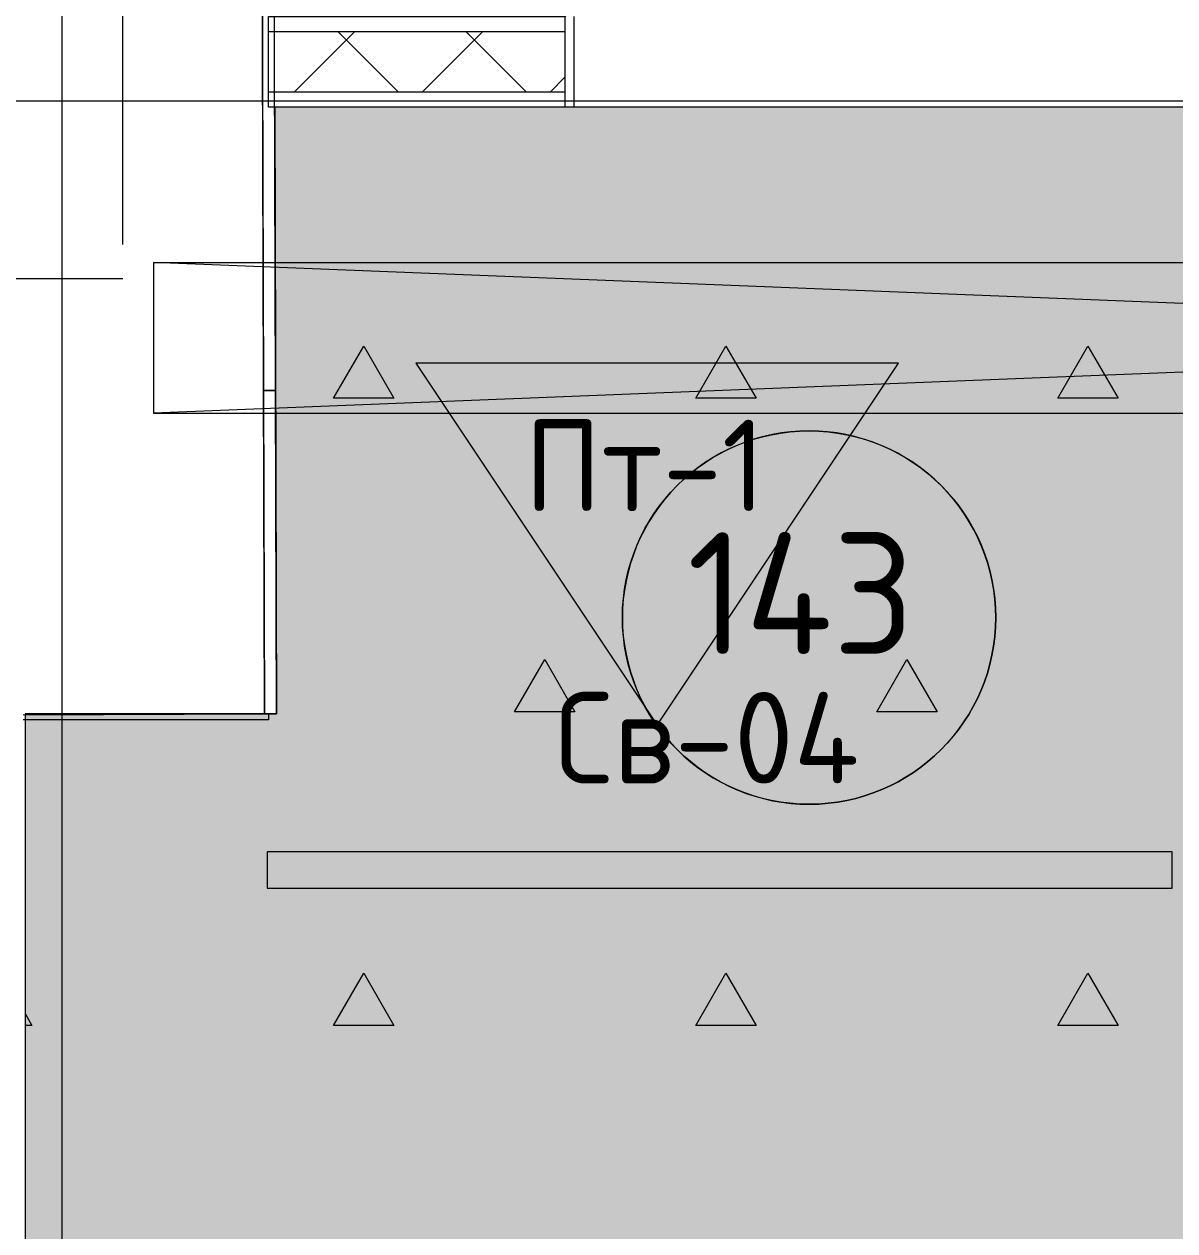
# Model space of a CAD drawing. Header units: millimetres. Extents: x -13069 to 207500, y -71366 to 56785.
# Drawn here: x 167764 to 169671, y 13051 to 15050 of the extents above; entities that cross this region are included whole.
import ezdxf

# ---------------------------------------------------------------- set-up
doc = ezdxf.new("R2010")
doc.units = ezdxf.units.MM
for name, color, linetype, true_color in [('PDF _зоны-номер помещения', 7, 'Continuous', 0xffffff), ('PDF _Ригели', 7, 'Continuous', 0x959595), ('PDF _светильники', 7, 'Continuous', 0xffffff)]:
    doc.layers.add(name, color=color, linetype=linetype, true_color=true_color)
for name, color, linetype in [('PDF _Подложка без мебели', 7, 'Continuous'), ('PDF _Потолки - марка', 7, 'Continuous'), ('PDF _Текст', 7, 'Continuous')]:
    doc.layers.add(name, color=color, linetype=linetype)
doc.layers.add('PDF _Потолки', color=7, linetype='Continuous', lineweight=5, true_color=0x535353)
doc.styles.add('PDF GOST Common', font='GOST_Common.ttf')

msp = doc.modelspace()

# ---------------------------------------------------------------- hatches: boundary and pattern name
at = {"layer": 'PDF _Потолки', "true_color": 0xffffff, "transparency": 33554559}
msp.add_hatch(color=7, dxfattribs=at).paths.add_polyline_path([(167765.22, 13907.342), (168182.121, 13907.342), (168179.02, 14912.841), (169859.922, 14912.841), (169859.922, 12862.142), (168185.319, 12862.142), (168185.319, 12877.343), (167765.22, 12876.043)])

# ---------------------------------------------------------------- linework, layer by layer
at = {"layer": 'PDF _зоны-номер помещения', "color": 7, "lineweight": 13}
msp.add_lwpolyline([(169064.622, 14376.242, 0.41427024), (168755.223, 14066.842, 0.41421557), (169064.622, 13757.543, 0.41416261), (169373.924, 14066.842, 0.41421726)], format="xyb", close=True, dxfattribs=at)
at = {"layer": 'PDF _зоны-номер помещения', "color": 7, "lineweight": 0}
msp.add_circle((169064.561, 14066.94), 309.363, dxfattribs=at)
at = {"layer": 'PDF _Подложка без мебели', "lineweight": 18}
for points in [[(167826.622, -7031.659, -0.41419022), (168226.622, -7431.659, -0.4141845), (167826.622, -7831.659, -0.4141845), (167426.622, -7431.659, -0.41419022), (167826.622, -7031.659), (167826.622, 46201.342)], [(107330.522, 14923.342, -0.41418881), (106930.522, 14523.342, -0.41428191), (106530.522, 14923.342, -0.4142791), (106930.522, 15323.342, -0.414186), (107330.522, 14923.342), (174981.919, 14923.342)]]:
    msp.add_lwpolyline(points, format="xyb", dxfattribs=at)
for points in [[(167762.12, 13906.042), (168162.12, 13907.241), (168143.62, 19961.041), (167755.119, 19959.841), (167755.119, 19933.343), (167710.124, 19933.343)], [(173966.923, 19732.443), (173966.819, 19747.442), (173800.822, 19747.442), (173800.822, 18433.343), (168203.324, 18433.343), (168198.625, 19961.242), (168143.62, 19961.041), (168149.021, 18202.441), (168160.423, 14443.243), (168180.424, 14443.344), (168168.821, 18268.344)], [(168209.422, 15071.841), (168209.422, 15078.741), (168659.922, 15078.741), (168659.922, 14912.841), (168168.62, 14912.841), (168168.62, 15062.841), (168202.623, 15062.841), (168659.922, 15062.841), (169551.921, 15577.841)], [(168674.925, 15062.841), (168674.925, 14912.841), (168659.922, 14912.841)], [(168659.922, 15037.841), (168168.62, 15037.841)], [(168311.021, 15037.841), (168211.021, 14937.841)], [(168284.422, 15037.841), (168384.422, 14937.841)], [(168523.222, 15037.841), (168423.222, 14937.841)], [(168496.519, 15037.841), (168596.519, 14937.841)], [(168659.922, 14962.441), (168635.319, 14937.841)], [(168659.922, 14937.841), (168168.62, 14937.841)], [(168168.62, 13907.342), (168168.62, 13897.341), (167762.12, 13897.341)]]:
    msp.add_lwpolyline(points, dxfattribs=at)
at = {"layer": 'PDF _Подложка без мебели', "color": 251, "lineweight": 18, "true_color": 0x4c4c4c}
for points in [[(167927.22, 14685.342), (167927.22, 18285.342), (174027.22, 18285.342)], [(165130.223, 14629.043), (167927.22, 14629.043)]]:
    msp.add_lwpolyline(points, dxfattribs=at)
at = {"layer": 'PDF _Подложка без мебели', "lineweight": 18}
msp.add_lwpolyline([(168160.52, 14443.243), (168162.12, 13907.241), (168182.121, 13907.342), (168180.522, 14443.344)], close=True, dxfattribs=at)
at = {"layer": 'PDF _Потолки', "color": 7, "lineweight": 13}
for points in [[(167765.22, 13907.342), (167765.22, 12876.043), (168185.319, 12877.343), (168185.319, 12862.142), (169859.922, 12862.142), (169859.922, 14912.841), (168179.02, 14912.744), (168182.121, 13907.342)], [(168376.622, 14430.343), (168276.622, 14430.343), (168326.622, 14516.943)], [(168976.622, 14430.343), (168876.622, 14430.343), (168926.622, 14516.943)], [(169576.622, 14430.343), (169476.622, 14430.343), (169526.622, 14516.943)], [(168676.622, 13910.641), (168576.622, 13910.641), (168626.622, 13997.241)], [(169276.622, 13910.641), (169176.622, 13910.641), (169226.622, 13997.241)], [(168376.622, 13391.043), (168276.622, 13391.043), (168326.622, 13477.642)], [(168976.622, 13391.043), (168876.622, 13391.043), (168926.622, 13477.642)], [(169576.622, 13391.043), (169476.622, 13391.043), (169526.622, 13477.642)]]:
    msp.add_lwpolyline(points, close=True, dxfattribs=at)
msp.add_lwpolyline([(167765.22, 13410.742), (167776.622, 13391.043), (167765.22, 13391.043)], dxfattribs=at)
at = {"layer": 'PDF _Потолки - марка', "lineweight": 13}
msp.add_lwpolyline([(169212.62, 14488.442), (168412.62, 14488.442), (168812.62, 13888.442)], close=True, dxfattribs=at)
at = {"layer": 'PDF _Потолки - марка', "color": 7, "lineweight": 0, "true_color": 0xffffff, "transparency": 33554559}
msp.add_solid([(169212.62, 14488.442), (168412.62, 14488.442), (168812.62, 13888.442)], dxfattribs=at)
at = {"layer": 'PDF _Ригели', "color": 7, "lineweight": 18}
for points in [[(167826.622, -2015.058), (167826.622, 46201.342)], [(108736.521, 14923.342), (174981.919, 14923.342)]]:
    msp.add_lwpolyline(points, dxfattribs=at)
at = {"layer": 'PDF _Ригели', "lineweight": 18}
msp.add_lwpolyline([(167977.922, 14405.541), (174246.922, 14405.541), (167977.922, 14655.541), (174246.922, 14655.541)], close=True, dxfattribs=at)
msp.add_lwpolyline([(167977.922, 14655.541), (167977.922, 14405.541)], dxfattribs=at)
at = {"layer": 'PDF _светильники', "color": 7, "lineweight": 13}
msp.add_lwpolyline([(169666.52, 13678.543), (168166.52, 13678.543), (168166.52, 13618.542), (169666.52, 13618.542)], close=True, dxfattribs=at)
at = {"layer": 'PDF _светильники', "color": 53, "lineweight": 0, "true_color": 0xf7e046, "transparency": 33554559}
msp.add_solid([(169666.52, 13678.543), (168166.52, 13678.543), (169666.52, 13618.542), (168166.52, 13618.542)], dxfattribs=at)

# ---------------------------------------------------------------- texts
at = {"layer": 'PDF _Текст', "attachment_point": 4, "style": 'PDF GOST Common'}
for s, insert, char_height in [('Пт-1', (168592.851, 14319.001), 151.5063), ('143', (168862.368, 14107.199), 202.0083), ('Св-04', (168643.649, 13867.794), 151.5063)]:
    msp.add_mtext(s, dxfattribs=dict(at, insert=insert, char_height=char_height))

doc.saveas('drawing.dxf')
